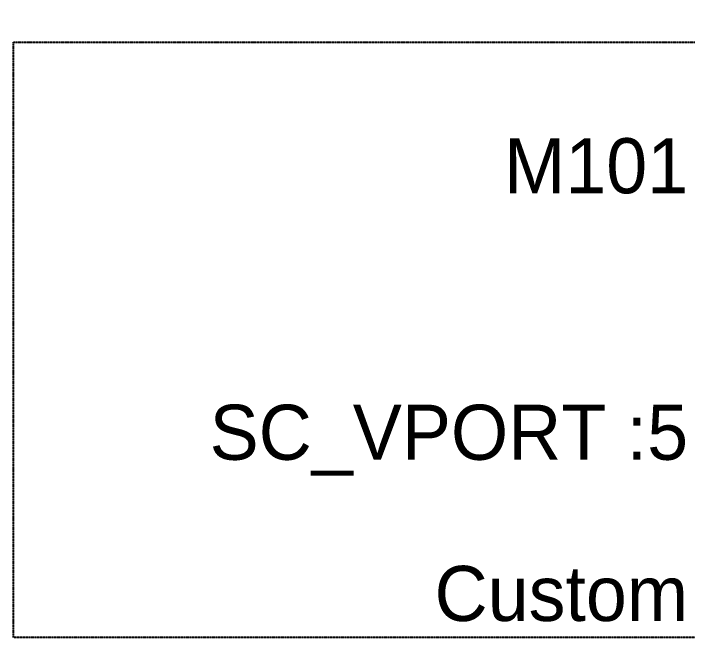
# Model space of a CAD drawing. Header units: millimetres. Extents: x -244126 to 368105, y -173968 to 259060.
# Drawn here: x 40895 to 41997, y 13338 to 14358 of the extents above; entities that cross this region are included whole.
import ezdxf
from ezdxf.enums import TextEntityAlignment as Align

# ---------------------------------------------------------------- set-up
doc = ezdxf.new("R2010")
doc.units = ezdxf.units.MM
doc.header["$MEASUREMENT"] = 0
doc.linetypes.add('005_GG_TA_LINE', pattern=[13.75, 5, -1.25, 1.25, -1.25, 5])
doc.linetypes.add('TA_G_001.00_GG_TA_L_INE', pattern=[2.95, 1.1, -0.25, 0.25, -0.25, 1.1])
doc.styles.add('TA', font='Cordia New.ttf', dxfattribs={"height": 4.5})

# ---------------------------------------------------------------- blocks, each defined once
blk = doc.blocks.new('*U740')
at = {"color": 0, "lineweight": -3}
blk.add_lwpolyline([(0, 0), (1200, 0), (1200, 985), (0, 985)], close=True, dxfattribs=at)
at = {"color": 250, "linetype": 'TA_G_001.00_GG_TA_L_INE'}
blk.add_lwpolyline([(-25, -35), (-1157.4, -35), (-1157.4, 938), (-25, 938)], close=True, dxfattribs=at)
at = {"color": 150, "linetype": '005_GG_TA_LINE', "style": 'TA'}
for tag, p in [('NAME_VIEWPORT', (-54.2, 664.1)), ('SC_VPORT', (-54.2, 228.5)), ('SEQ_VIEWPORT', (-54.2, -35))]:
    blk.add_attdef(tag, text='', height=90, dxfattribs=at).set_placement(p, align=Align.BOTTOM_RIGHT)

msp = doc.modelspace()

# ---------------------------------------------------------------- block references
at = {"color": 1}
msp.add_blockref('*U740', (42052.34789, 13372.92748), dxfattribs=at).add_auto_attribs({'NAME_VIEWPORT': 'M101', 'SEQ_VIEWPORT': 'Custom', 'SC_VPORT': 'SC_VPORT :5'})

doc.saveas('drawing.dxf')
